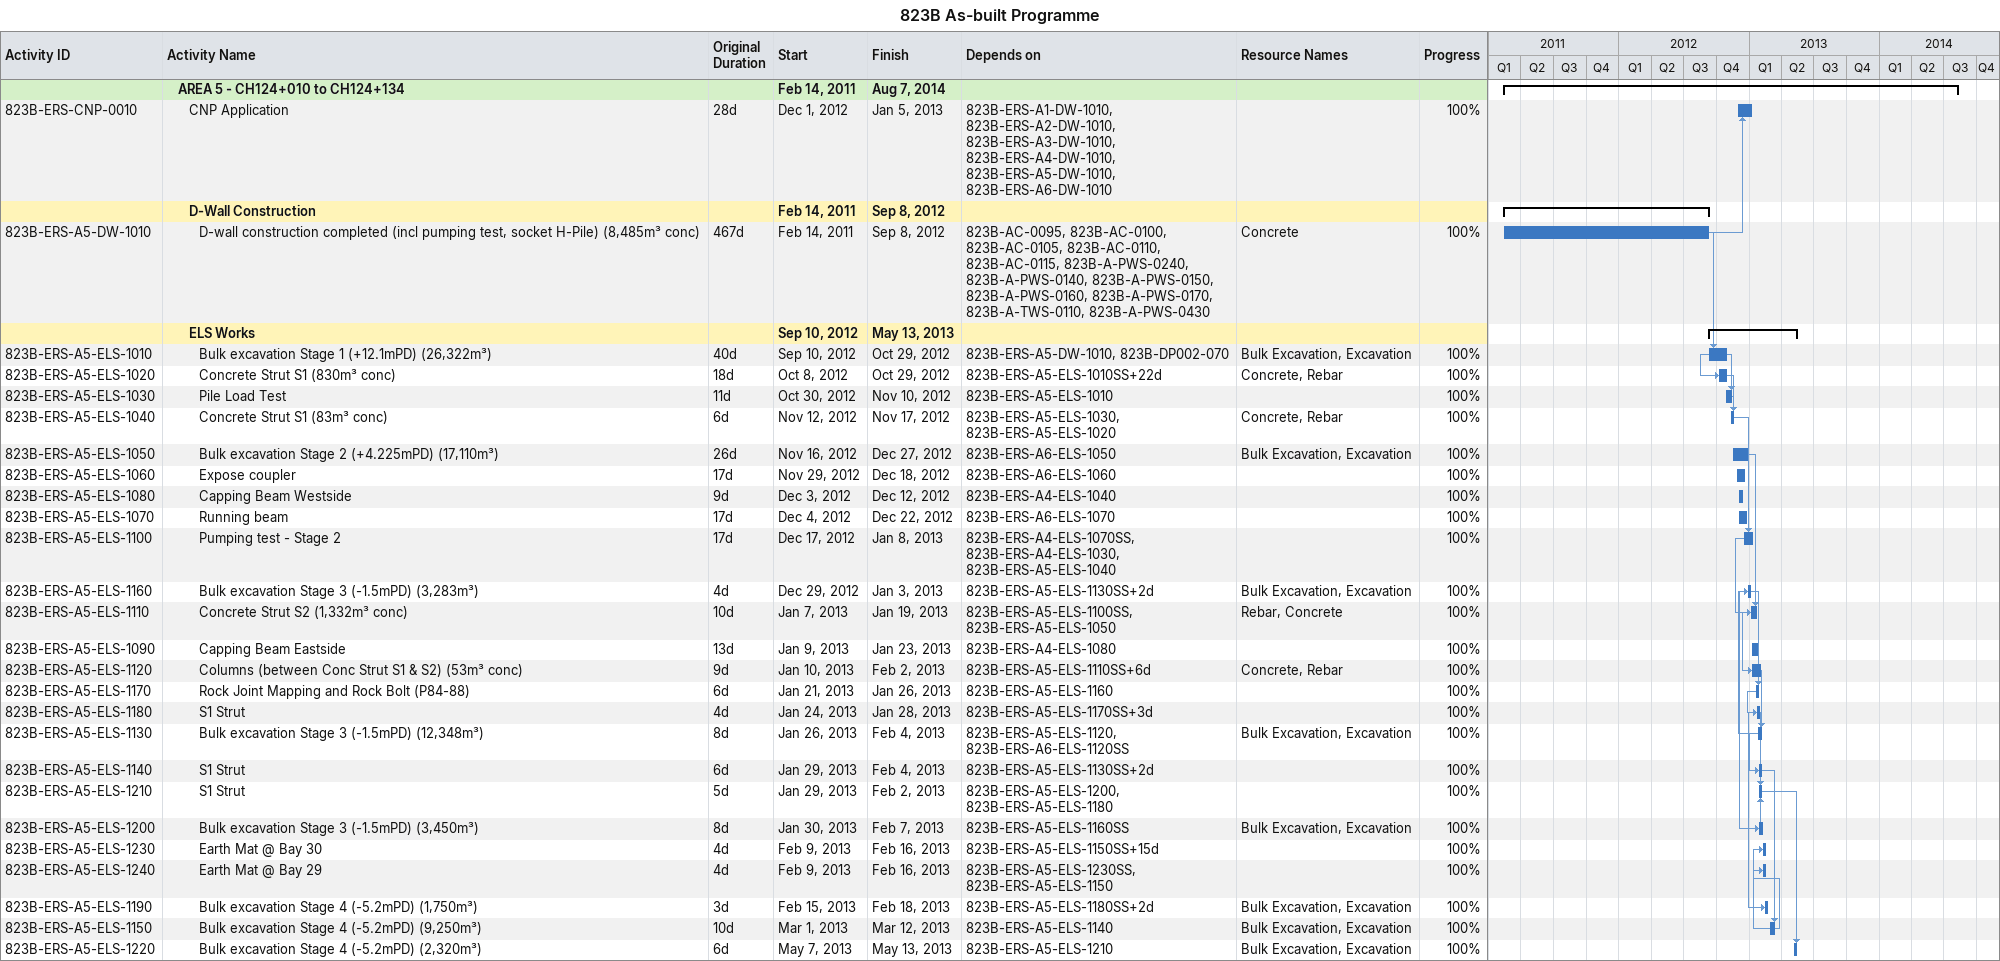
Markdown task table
823B As-built Programme

| ID | Level | Task | Original duration | Start | Finish | Predecessors | Resources | % complete |
|---|---|---|---|---|---|---|---|---|
|  | 2 | **AREA 5 - CH124+010 to CH124+134** |  | 2011-02-14 | 2014-08-07 |  |  |  |
| 823B-ERS-CNP-0010 | 3 | CNP Application | 28d | 2012-12-01 | 2013-01-05 | 823B-ERS-A1-DW-1010, 823B-ERS-A2-DW-1010, 823B-ERS-A3-DW-1010, 823B-ERS-A4-DW-1010, 823B-ERS-A5-DW-1010, 823B-ERS-A6-DW-1010 |  | 100 |
|  | 3 | **D-Wall Construction** |  | 2011-02-14 | 2012-09-08 |  |  |  |
| 823B-ERS-A5-DW-1010 | 4 | D-wall construction completed (incl pumping test, socket H-Pile) (8,485m³ conc) | 467d | 2011-02-14 | 2012-09-08 | 823B-AC-0095, 823B-AC-0100, 823B-AC-0105, 823B-AC-0110, 823B-AC-0115, 823B-A-PWS-0240, 823B-A-PWS-0140, 823B-A-PWS-0150, 823B-A-PWS-0160, 823B-A-PWS-0170, 823B-A-TWS-0110, 823B-A-PWS-0430 | Concrete | 100 |
|  | 3 | **ELS Works** |  | 2012-09-10 | 2013-05-13 |  |  |  |
| 823B-ERS-A5-ELS-1010 | 4 | Bulk excavation Stage 1 (+12.1mPD) (26,322m³) | 40d | 2012-09-10 | 2012-10-29 | 823B-ERS-A5-DW-1010, 823B-DP002-070 | Bulk Excavation, Excavation | 100 |
| 823B-ERS-A5-ELS-1020 | 4 | Concrete Strut S1 (830m³ conc) | 18d | 2012-10-08 | 2012-10-29 | 823B-ERS-A5-ELS-1010SS+22d | Concrete, Rebar | 100 |
| 823B-ERS-A5-ELS-1030 | 4 | Pile Load Test | 11d | 2012-10-30 | 2012-11-10 | 823B-ERS-A5-ELS-1010 |  | 100 |
| 823B-ERS-A5-ELS-1040 | 4 | Concrete Strut S1 (83m³ conc) | 6d | 2012-11-12 | 2012-11-17 | 823B-ERS-A5-ELS-1030, 823B-ERS-A5-ELS-1020 | Concrete, Rebar | 100 |
| 823B-ERS-A5-ELS-1050 | 4 | Bulk excavation Stage 2 (+4.225mPD) (17,110m³) | 26d | 2012-11-16 | 2012-12-27 | 823B-ERS-A6-ELS-1050 | Bulk Excavation, Excavation | 100 |
| 823B-ERS-A5-ELS-1060 | 4 | Expose coupler | 17d | 2012-11-29 | 2012-12-18 | 823B-ERS-A6-ELS-1060 |  | 100 |
| 823B-ERS-A5-ELS-1080 | 4 | Capping Beam Westside | 9d | 2012-12-03 | 2012-12-12 | 823B-ERS-A4-ELS-1040 |  | 100 |
| 823B-ERS-A5-ELS-1070 | 4 | Running beam | 17d | 2012-12-04 | 2012-12-22 | 823B-ERS-A6-ELS-1070 |  | 100 |
| 823B-ERS-A5-ELS-1100 | 4 | Pumping test - Stage 2 | 17d | 2012-12-17 | 2013-01-08 | 823B-ERS-A4-ELS-1070SS, 823B-ERS-A4-ELS-1030, 823B-ERS-A5-ELS-1040 |  | 100 |
| 823B-ERS-A5-ELS-1160 | 4 | Bulk excavation Stage 3 (-1.5mPD) (3,283m³) | 4d | 2012-12-29 | 2013-01-03 | 823B-ERS-A5-ELS-1130SS+2d | Bulk Excavation, Excavation | 100 |
| 823B-ERS-A5-ELS-1110 | 4 | Concrete Strut S2 (1,332m³ conc) | 10d | 2013-01-07 | 2013-01-19 | 823B-ERS-A5-ELS-1100SS, 823B-ERS-A5-ELS-1050 | Rebar, Concrete | 100 |
| 823B-ERS-A5-ELS-1090 | 4 | Capping Beam Eastside | 13d | 2013-01-09 | 2013-01-23 | 823B-ERS-A4-ELS-1080 |  | 100 |
| 823B-ERS-A5-ELS-1120 | 4 | Columns (between Conc Strut S1 & S2) (53m³ conc) | 9d | 2013-01-10 | 2013-02-02 | 823B-ERS-A5-ELS-1110SS+6d | Concrete, Rebar | 100 |
| 823B-ERS-A5-ELS-1170 | 4 | Rock Joint Mapping and Rock Bolt (P84-88) | 6d | 2013-01-21 | 2013-01-26 | 823B-ERS-A5-ELS-1160 |  | 100 |
| 823B-ERS-A5-ELS-1180 | 4 | S1 Strut | 4d | 2013-01-24 | 2013-01-28 | 823B-ERS-A5-ELS-1170SS+3d |  | 100 |
| 823B-ERS-A5-ELS-1130 | 4 | Bulk excavation Stage 3 (-1.5mPD) (12,348m³) | 8d | 2013-01-26 | 2013-02-04 | 823B-ERS-A5-ELS-1120, 823B-ERS-A6-ELS-1120SS | Bulk Excavation, Excavation | 100 |
| 823B-ERS-A5-ELS-1140 | 4 | S1 Strut | 6d | 2013-01-29 | 2013-02-04 | 823B-ERS-A5-ELS-1130SS+2d |  | 100 |
| 823B-ERS-A5-ELS-1210 | 4 | S1 Strut | 5d | 2013-01-29 | 2013-02-02 | 823B-ERS-A5-ELS-1200, 823B-ERS-A5-ELS-1180 |  | 100 |
| 823B-ERS-A5-ELS-1200 | 4 | Bulk excavation Stage 3 (-1.5mPD) (3,450m³) | 8d | 2013-01-30 | 2013-02-07 | 823B-ERS-A5-ELS-1160SS | Bulk Excavation, Excavation | 100 |
| 823B-ERS-A5-ELS-1230 | 4 | Earth Mat @ Bay 30 | 4d | 2013-02-09 | 2013-02-16 | 823B-ERS-A5-ELS-1150SS+15d |  | 100 |
| 823B-ERS-A5-ELS-1240 | 4 | Earth Mat @ Bay 29 | 4d | 2013-02-09 | 2013-02-16 | 823B-ERS-A5-ELS-1230SS, 823B-ERS-A5-ELS-1150 |  | 100 |
| 823B-ERS-A5-ELS-1190 | 4 | Bulk excavation Stage 4 (-5.2mPD) (1,750m³) | 3d | 2013-02-15 | 2013-02-18 | 823B-ERS-A5-ELS-1180SS+2d | Bulk Excavation, Excavation | 100 |
| 823B-ERS-A5-ELS-1150 | 4 | Bulk excavation Stage 4 (-5.2mPD) (9,250m³) | 10d | 2013-03-01 | 2013-03-12 | 823B-ERS-A5-ELS-1140 | Bulk Excavation, Excavation | 100 |
| 823B-ERS-A5-ELS-1220 | 4 | Bulk excavation Stage 4 (-5.2mPD) (2,320m³) | 6d | 2013-05-07 | 2013-05-13 | 823B-ERS-A5-ELS-1210 | Bulk Excavation, Excavation | 100 |
